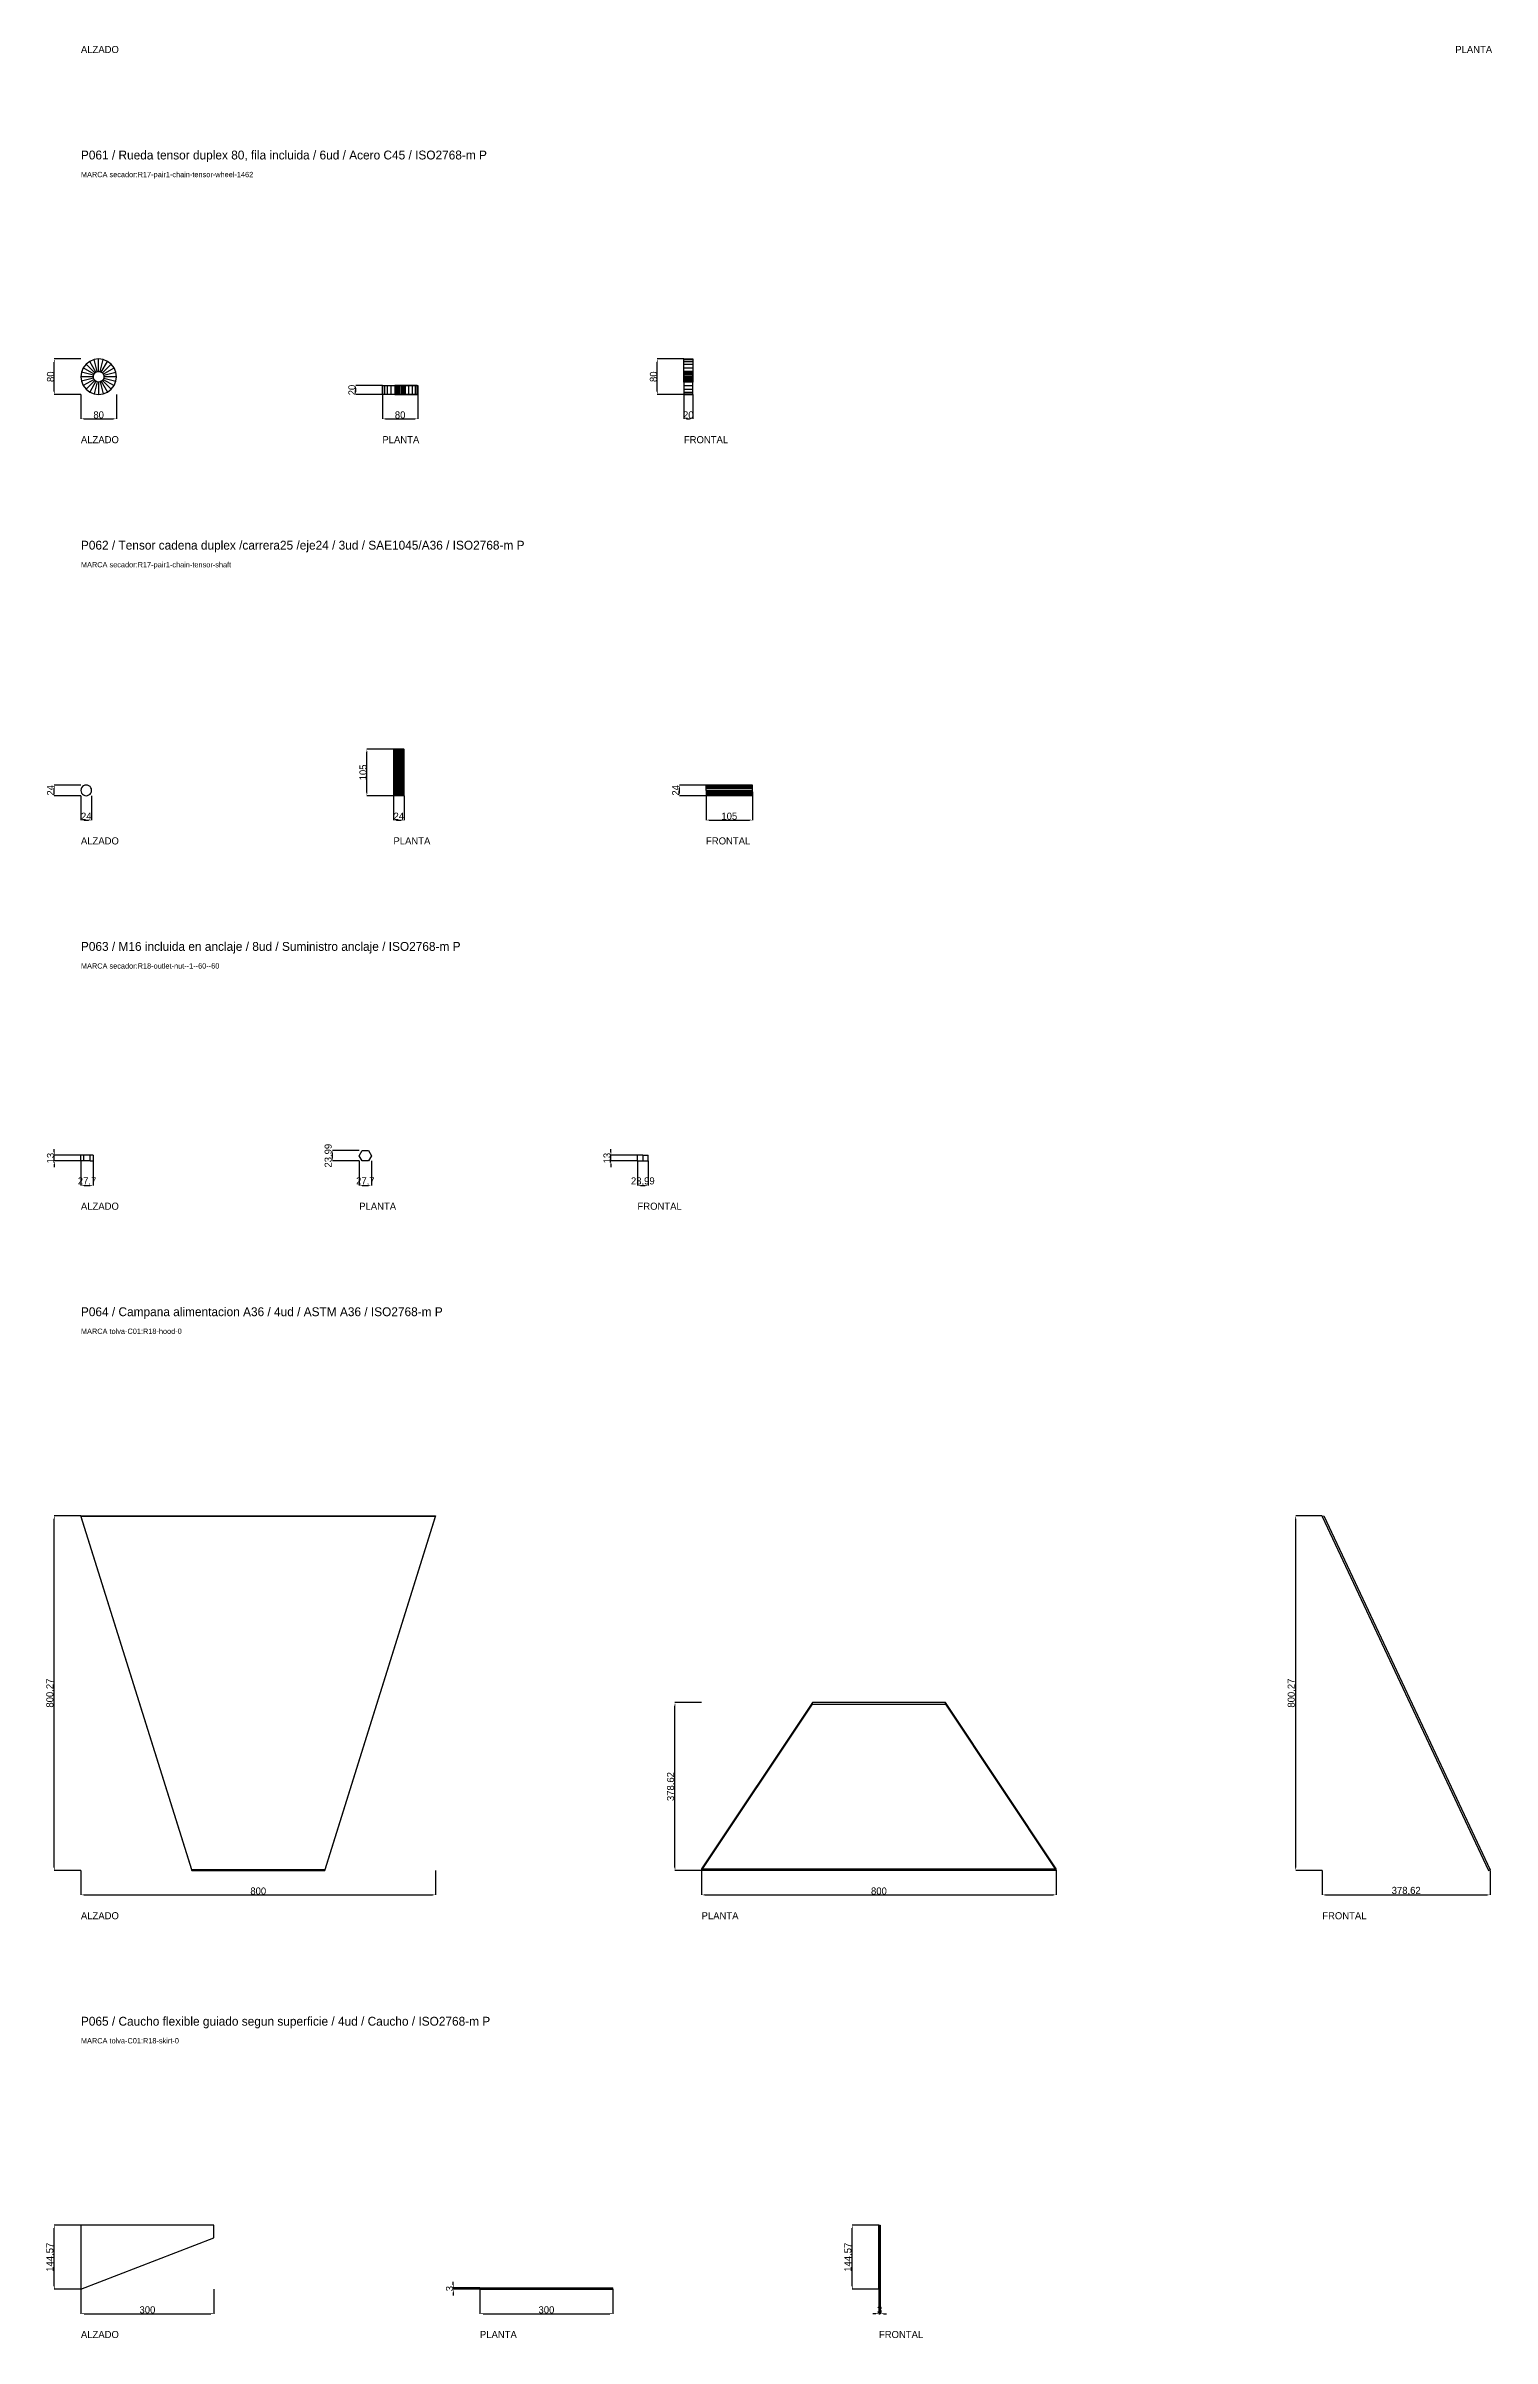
# Model space of a CAD drawing. Header units: millimetres. Extents: x -79 to 13940, y -87340 to 371.
# Drawn here: x -79 to 3183, y -87340 to -82170 of the extents above; entities that cross this region are included whole.
import ezdxf

# ---------------------------------------------------------------- set-up
doc = ezdxf.new("R2010")
doc.units = ezdxf.units.MM
for name, color, linetype in [('R18_COTAS_P', 1, 'Continuous'), ('R18_PIEZAS_P', 3, 'Continuous'), ('R18_TEXTOS', 7, 'Continuous')]:
    doc.layers.add(name, color=color, linetype=linetype)
doc.dimstyles.get("Standard").update_dxf_attribs({"dimtxt": 2.5, "dimasz": 2.5, "dimexe": 1.25, "dimexo": 0.625, "dimtad": 1, "dimcen": 2.5, "dimazin": 3, "dimtfac": 1, "dimtmove": 0, "dimatfit": 3})

# ---------------------------------------------------------------- blocks, each defined once
blk = doc.blocks.new('_CLOSEDFILLED')
at = {"color": 0, "linetype": 'BYBLOCK'}
blk.add_solid([(-1, 0.16), (0, 0), (-1, -0.16)], dxfattribs=at)
blk = doc.blocks.new('*D369')
for p, q in [((0, -82956), (0, -83011)), ((80, -82956), (80, -83011)), ((7, -83011), (73, -83011))]:
    blk.add_line(p, q)
at = {"layer": 'Defpoints'}
for p in [(0, -82956), (80, -82956), (0, -83011)]:
    blk.add_point(p, dxfattribs=at)
at = {"layer": 'R18_COTAS_P', "xscale": 7, "yscale": 7, "rotation": 180}
blk.add_blockref('_CLOSEDFILLED', (0, -83011), dxfattribs=at)
at = {"layer": 'R18_COTAS_P', "xscale": 7, "yscale": 7}
blk.add_blockref('_CLOSEDFILLED', (80, -83011), dxfattribs=at)
at = {"layer": 'R18_COTAS_P', "insert": (40, -83002.3), "char_height": 16, "attachment_point": 5}
blk.add_mtext('80', dxfattribs=at)
blk = doc.blocks.new('*D370')
for p, q in [((0, -82876), (-60, -82876)), ((-60, -82949), (-60, -82883)), ((0, -82956), (-60, -82956))]:
    blk.add_line(p, q)
at = {"layer": 'Defpoints'}
for p in [(0, -82876), (-60, -82956), (0, -82956)]:
    blk.add_point(p, dxfattribs=at)
at = {"layer": 'R18_COTAS_P', "xscale": 7, "yscale": 7}
for p, rotation in [((-60, -82876), 90), ((-60, -82956), 270)]:
    blk.add_blockref('_CLOSEDFILLED', p, dxfattribs=dict(at, rotation=rotation))
at = {"layer": 'R18_COTAS_P', "insert": (-68.6, -82916), "char_height": 16, "attachment_point": 5, "rotation": 90}
blk.add_mtext('80', dxfattribs=at)
blk = doc.blocks.new('*D371')
for p, q in [((680, -82956), (680, -83011)), ((760, -82956), (760, -83011)), ((687, -83011), (753, -83011))]:
    blk.add_line(p, q)
at = {"layer": 'Defpoints'}
for p in [(680, -82956), (760, -82956), (680, -83011)]:
    blk.add_point(p, dxfattribs=at)
at = {"layer": 'R18_COTAS_P', "xscale": 7, "yscale": 7, "rotation": 180}
blk.add_blockref('_CLOSEDFILLED', (680, -83011), dxfattribs=at)
at = {"layer": 'R18_COTAS_P', "xscale": 7, "yscale": 7}
blk.add_blockref('_CLOSEDFILLED', (760, -83011), dxfattribs=at)
at = {"layer": 'R18_COTAS_P', "insert": (720, -83002.3), "char_height": 16, "attachment_point": 5}
blk.add_mtext('80', dxfattribs=at)
blk = doc.blocks.new('*D372')
for p, q in [((680, -82936), (620, -82936)), ((620, -82949), (620, -82943)), ((680, -82956), (620, -82956))]:
    blk.add_line(p, q)
at = {"layer": 'Defpoints'}
for p in [(620, -82956), (680, -82936), (680, -82956)]:
    blk.add_point(p, dxfattribs=at)
at = {"layer": 'R18_COTAS_P', "xscale": 7, "yscale": 7}
for p, rotation in [((620, -82936), 90), ((620, -82956), 270)]:
    blk.add_blockref('_CLOSEDFILLED', p, dxfattribs=dict(at, rotation=rotation))
at = {"layer": 'R18_COTAS_P', "insert": (611.4, -82946), "char_height": 16, "attachment_point": 5, "rotation": 90}
blk.add_mtext('20', dxfattribs=at)
blk = doc.blocks.new('*D373')
for p, q in [((1360, -82956), (1360, -83011)), ((1380, -82956), (1380, -83011)), ((1367, -83011), (1373, -83011))]:
    blk.add_line(p, q)
at = {"layer": 'Defpoints'}
for p in [(1360, -82956), (1380, -82956), (1360, -83011)]:
    blk.add_point(p, dxfattribs=at)
at = {"layer": 'R18_COTAS_P', "xscale": 7, "yscale": 7, "rotation": 180}
blk.add_blockref('_CLOSEDFILLED', (1360, -83011), dxfattribs=at)
at = {"layer": 'R18_COTAS_P', "xscale": 7, "yscale": 7}
blk.add_blockref('_CLOSEDFILLED', (1380, -83011), dxfattribs=at)
at = {"layer": 'R18_COTAS_P', "insert": (1370, -83002.3), "char_height": 16, "attachment_point": 5}
blk.add_mtext('20', dxfattribs=at)
blk = doc.blocks.new('*D374')
for p, q in [((1360, -82876), (1300, -82876)), ((1300, -82949), (1300, -82883)), ((1360, -82956), (1300, -82956))]:
    blk.add_line(p, q)
at = {"layer": 'Defpoints'}
for p in [(1360, -82876), (1300, -82956), (1360, -82956)]:
    blk.add_point(p, dxfattribs=at)
at = {"layer": 'R18_COTAS_P', "xscale": 7, "yscale": 7}
for p, rotation in [((1300, -82876), 90), ((1300, -82956), 270)]:
    blk.add_blockref('_CLOSEDFILLED', p, dxfattribs=dict(at, rotation=rotation))
at = {"layer": 'R18_COTAS_P', "insert": (1291.4, -82916), "char_height": 16, "attachment_point": 5, "rotation": 90}
blk.add_mtext('80', dxfattribs=at)
blk = doc.blocks.new('*D375')
for p, q in [((0, -83861), (0, -83916)), ((24, -83861), (24, -83916)), ((7, -83916), (17, -83916))]:
    blk.add_line(p, q)
at = {"layer": 'Defpoints'}
for p in [(0, -83861), (24, -83861), (0, -83916)]:
    blk.add_point(p, dxfattribs=at)
at = {"layer": 'R18_COTAS_P', "xscale": 7, "yscale": 7, "rotation": 180}
blk.add_blockref('_CLOSEDFILLED', (0, -83916), dxfattribs=at)
at = {"layer": 'R18_COTAS_P', "xscale": 7, "yscale": 7}
blk.add_blockref('_CLOSEDFILLED', (24, -83916), dxfattribs=at)
at = {"layer": 'R18_COTAS_P', "insert": (12, -83907.3), "char_height": 16, "attachment_point": 5}
blk.add_mtext('24', dxfattribs=at)
blk = doc.blocks.new('*D376')
for p, q in [((0, -83837), (-60, -83837)), ((-60, -83854), (-60, -83844)), ((0, -83861), (-60, -83861))]:
    blk.add_line(p, q)
at = {"layer": 'Defpoints'}
for p in [(-60, -83861), (0, -83837), (0, -83861)]:
    blk.add_point(p, dxfattribs=at)
at = {"layer": 'R18_COTAS_P', "xscale": 7, "yscale": 7}
for p, rotation in [((-60, -83837), 90), ((-60, -83861), 270)]:
    blk.add_blockref('_CLOSEDFILLED', p, dxfattribs=dict(at, rotation=rotation))
at = {"layer": 'R18_COTAS_P', "insert": (-68.6, -83849), "char_height": 16, "attachment_point": 5, "rotation": 90}
blk.add_mtext('24', dxfattribs=at)
blk = doc.blocks.new('*D377')
for p, q in [((705, -83861), (705, -83916)), ((729, -83861), (729, -83916)), ((712, -83916), (722, -83916))]:
    blk.add_line(p, q)
at = {"layer": 'Defpoints'}
for p in [(705, -83861), (729, -83861), (705, -83916)]:
    blk.add_point(p, dxfattribs=at)
at = {"layer": 'R18_COTAS_P', "xscale": 7, "yscale": 7, "rotation": 180}
blk.add_blockref('_CLOSEDFILLED', (705, -83916), dxfattribs=at)
at = {"layer": 'R18_COTAS_P', "xscale": 7, "yscale": 7}
blk.add_blockref('_CLOSEDFILLED', (729, -83916), dxfattribs=at)
at = {"layer": 'R18_COTAS_P', "insert": (717, -83907.3), "char_height": 16, "attachment_point": 5}
blk.add_mtext('24', dxfattribs=at)
blk = doc.blocks.new('*D378')
for p, q in [((705, -83756), (645, -83756)), ((645, -83854), (645, -83763)), ((705, -83861), (645, -83861))]:
    blk.add_line(p, q)
at = {"layer": 'Defpoints'}
for p in [(705, -83756), (645, -83861), (705, -83861)]:
    blk.add_point(p, dxfattribs=at)
at = {"layer": 'R18_COTAS_P', "xscale": 7, "yscale": 7}
for p, rotation in [((645, -83756), 90), ((645, -83861), 270)]:
    blk.add_blockref('_CLOSEDFILLED', p, dxfattribs=dict(at, rotation=rotation))
at = {"layer": 'R18_COTAS_P', "insert": (636.4, -83808.5), "char_height": 16, "attachment_point": 5, "rotation": 90}
blk.add_mtext('105', dxfattribs=at)
blk = doc.blocks.new('*D379')
for p, q in [((1410, -83861), (1410, -83916)), ((1515, -83861), (1515, -83916)), ((1417, -83916), (1508, -83916))]:
    blk.add_line(p, q)
at = {"layer": 'Defpoints'}
for p in [(1410, -83861), (1515, -83861), (1410, -83916)]:
    blk.add_point(p, dxfattribs=at)
at = {"layer": 'R18_COTAS_P', "xscale": 7, "yscale": 7, "rotation": 180}
blk.add_blockref('_CLOSEDFILLED', (1410, -83916), dxfattribs=at)
at = {"layer": 'R18_COTAS_P', "xscale": 7, "yscale": 7}
blk.add_blockref('_CLOSEDFILLED', (1515, -83916), dxfattribs=at)
at = {"layer": 'R18_COTAS_P', "insert": (1462.5, -83907.3), "char_height": 16, "attachment_point": 5}
blk.add_mtext('105', dxfattribs=at)
blk = doc.blocks.new('*D380')
for p, q in [((1410, -83837), (1350, -83837)), ((1350, -83854), (1350, -83844)), ((1410, -83861), (1350, -83861))]:
    blk.add_line(p, q)
at = {"layer": 'Defpoints'}
for p in [(1350, -83861), (1410, -83837), (1410, -83861)]:
    blk.add_point(p, dxfattribs=at)
at = {"layer": 'R18_COTAS_P', "xscale": 7, "yscale": 7}
for p, rotation in [((1350, -83837), 90), ((1350, -83861), 270)]:
    blk.add_blockref('_CLOSEDFILLED', p, dxfattribs=dict(at, rotation=rotation))
at = {"layer": 'R18_COTAS_P', "insert": (1341.4, -83849), "char_height": 16, "attachment_point": 5, "rotation": 90}
blk.add_mtext('24', dxfattribs=at)
blk = doc.blocks.new('*D381')
for p, q in [((0, -84684.94571), (0, -84739.94571)), ((27.7, -84684.94571), (27.7, -84739.94571)), ((7, -84739.94571), (20.7, -84739.94571))]:
    blk.add_line(p, q)
at = {"layer": 'Defpoints'}
for p in [(0, -84684.94571), (27.7, -84684.94571), (0, -84739.94571)]:
    blk.add_point(p, dxfattribs=at)
at = {"layer": 'R18_COTAS_P', "xscale": 7, "yscale": 7, "rotation": 180}
blk.add_blockref('_CLOSEDFILLED', (0, -84739.94571), dxfattribs=at)
at = {"layer": 'R18_COTAS_P', "xscale": 7, "yscale": 7}
blk.add_blockref('_CLOSEDFILLED', (27.7, -84739.94571), dxfattribs=at)
at = {"layer": 'R18_COTAS_P', "insert": (13.85, -84731.32071), "char_height": 16, "attachment_point": 5}
blk.add_mtext('27,7', dxfattribs=at)
blk = doc.blocks.new('*D382')
for p, q in [((-60, -84664.94571), (-60, -84657.94571)), ((0, -84671.94571), (-60, -84671.94571)), ((-60, -84684.94571), (-60, -84671.94571)), ((0, -84684.94571), (-60, -84684.94571)), ((-60, -84691.94571), (-60, -84698.94571))]:
    blk.add_line(p, q)
at = {"layer": 'Defpoints'}
for p in [(-60, -84684.94571), (0, -84671.94571), (0, -84684.94571)]:
    blk.add_point(p, dxfattribs=at)
at = {"layer": 'R18_COTAS_P', "xscale": 7, "yscale": 7}
for p, rotation in [((-60, -84671.94571), 270), ((-60, -84684.94571), 90)]:
    blk.add_blockref('_CLOSEDFILLED', p, dxfattribs=dict(at, rotation=rotation))
at = {"layer": 'R18_COTAS_P', "insert": (-68.625, -84678.44571), "char_height": 16, "attachment_point": 5, "rotation": 90}
blk.add_mtext('13', dxfattribs=at)
blk = doc.blocks.new('*D383')
for p, q in [((627.7, -84684.94571), (627.7, -84739.94571)), ((655.4, -84684.94571), (655.4, -84739.94571)), ((634.7, -84739.94571), (648.4, -84739.94571))]:
    blk.add_line(p, q)
at = {"layer": 'Defpoints'}
for p in [(627.7, -84684.94571), (655.4, -84684.94571), (627.7, -84739.94571)]:
    blk.add_point(p, dxfattribs=at)
at = {"layer": 'R18_COTAS_P', "xscale": 7, "yscale": 7, "rotation": 180}
blk.add_blockref('_CLOSEDFILLED', (627.7, -84739.94571), dxfattribs=at)
at = {"layer": 'R18_COTAS_P', "xscale": 7, "yscale": 7}
blk.add_blockref('_CLOSEDFILLED', (655.4, -84739.94571), dxfattribs=at)
at = {"layer": 'R18_COTAS_P', "insert": (641.55, -84731.32071), "char_height": 16, "attachment_point": 5}
blk.add_mtext('27,7', dxfattribs=at)
blk = doc.blocks.new('*D384')
for p, q in [((627.7, -84661), (567.7, -84661)), ((567.7, -84677.9), (567.7, -84668)), ((627.7, -84684.9), (567.7, -84684.9))]:
    blk.add_line(p, q)
at = {"layer": 'Defpoints'}
for p in [(567.7, -84684.9), (627.7, -84661), (627.7, -84684.9)]:
    blk.add_point(p, dxfattribs=at)
at = {"layer": 'R18_COTAS_P', "xscale": 7, "yscale": 7}
for p, rotation in [((567.7, -84661), 90), ((567.7, -84684.9), 270)]:
    blk.add_blockref('_CLOSEDFILLED', p, dxfattribs=dict(at, rotation=rotation))
at = {"layer": 'R18_COTAS_P', "insert": (559.1, -84673), "char_height": 16, "attachment_point": 5, "rotation": 90}
blk.add_mtext('23,99', dxfattribs=at)
blk = doc.blocks.new('*D385')
for p, q in [((1255.4, -84684.9), (1255.4, -84739.9)), ((1279.4, -84684.9), (1279.4, -84739.9)), ((1262.4, -84739.9), (1272.4, -84739.9))]:
    blk.add_line(p, q)
at = {"layer": 'Defpoints'}
for p in [(1255.4, -84684.9), (1279.4, -84684.9), (1255.4, -84739.9)]:
    blk.add_point(p, dxfattribs=at)
at = {"layer": 'R18_COTAS_P', "xscale": 7, "yscale": 7, "rotation": 180}
blk.add_blockref('_CLOSEDFILLED', (1255.4, -84739.9), dxfattribs=at)
at = {"layer": 'R18_COTAS_P', "xscale": 7, "yscale": 7}
blk.add_blockref('_CLOSEDFILLED', (1279.4, -84739.9), dxfattribs=at)
at = {"layer": 'R18_COTAS_P', "insert": (1267.4, -84731.3), "char_height": 16, "attachment_point": 5}
blk.add_mtext('23,99', dxfattribs=at)
blk = doc.blocks.new('*D386')
for p, q in [((1195.4, -84664.94571), (1195.4, -84657.94571)), ((1255.4, -84671.94571), (1195.4, -84671.94571)), ((1195.4, -84684.94571), (1195.4, -84671.94571)), ((1255.4, -84684.94571), (1195.4, -84684.94571)), ((1195.4, -84691.94571), (1195.4, -84698.94571))]:
    blk.add_line(p, q)
at = {"layer": 'Defpoints'}
for p in [(1195.4, -84684.94571), (1255.4, -84671.94571), (1255.4, -84684.94571)]:
    blk.add_point(p, dxfattribs=at)
at = {"layer": 'R18_COTAS_P', "xscale": 7, "yscale": 7}
for p, rotation in [((1195.4, -84671.94571), 270), ((1195.4, -84684.94571), 90)]:
    blk.add_blockref('_CLOSEDFILLED', p, dxfattribs=dict(at, rotation=rotation))
at = {"layer": 'R18_COTAS_P', "insert": (1186.775, -84678.44571), "char_height": 16, "attachment_point": 5, "rotation": 90}
blk.add_mtext('13', dxfattribs=at)
blk = doc.blocks.new('*D387')
for p, q in [((0, -86285.2), (0, -86340.2)), ((800, -86285.2), (800, -86340.2)), ((7, -86340.2), (793, -86340.2))]:
    blk.add_line(p, q)
at = {"layer": 'Defpoints'}
for p in [(0, -86285.2), (800, -86285.2), (0, -86340.2)]:
    blk.add_point(p, dxfattribs=at)
at = {"layer": 'R18_COTAS_P', "xscale": 7, "yscale": 7, "rotation": 180}
blk.add_blockref('_CLOSEDFILLED', (0, -86340.2), dxfattribs=at)
at = {"layer": 'R18_COTAS_P', "xscale": 7, "yscale": 7}
blk.add_blockref('_CLOSEDFILLED', (800, -86340.2), dxfattribs=at)
at = {"layer": 'R18_COTAS_P', "insert": (400, -86331.6), "char_height": 16, "attachment_point": 5}
blk.add_mtext('800', dxfattribs=at)
blk = doc.blocks.new('*D388')
for p, q in [((0, -85484.9), (-60, -85484.9)), ((-60, -86278.2), (-60, -85491.9)), ((0, -86285.2), (-60, -86285.2))]:
    blk.add_line(p, q)
at = {"layer": 'Defpoints'}
for p in [(0, -85484.9), (-60, -86285.2), (0, -86285.2)]:
    blk.add_point(p, dxfattribs=at)
at = {"layer": 'R18_COTAS_P', "xscale": 7, "yscale": 7}
for p, rotation in [((-60, -85484.9), 90), ((-60, -86285.2), 270)]:
    blk.add_blockref('_CLOSEDFILLED', p, dxfattribs=dict(at, rotation=rotation))
at = {"layer": 'R18_COTAS_P', "insert": (-68.6, -85885.1), "char_height": 16, "attachment_point": 5, "rotation": 90}
blk.add_mtext('800,27', dxfattribs=at)
blk = doc.blocks.new('*D389')
for p, q in [((1400, -86285.2), (1400, -86340.2)), ((2200, -86285.2), (2200, -86340.2)), ((1407, -86340.2), (2193, -86340.2))]:
    blk.add_line(p, q)
at = {"layer": 'Defpoints'}
for p in [(1400, -86285.2), (2200, -86285.2), (1400, -86340.2)]:
    blk.add_point(p, dxfattribs=at)
at = {"layer": 'R18_COTAS_P', "xscale": 7, "yscale": 7, "rotation": 180}
blk.add_blockref('_CLOSEDFILLED', (1400, -86340.2), dxfattribs=at)
at = {"layer": 'R18_COTAS_P', "xscale": 7, "yscale": 7}
blk.add_blockref('_CLOSEDFILLED', (2200, -86340.2), dxfattribs=at)
at = {"layer": 'R18_COTAS_P', "insert": (1800, -86331.6), "char_height": 16, "attachment_point": 5}
blk.add_mtext('800', dxfattribs=at)
blk = doc.blocks.new('*D390')
for p, q in [((1400, -85906.6), (1340, -85906.6)), ((1340, -86278.2), (1340, -85913.6)), ((1400, -86285.2), (1340, -86285.2))]:
    blk.add_line(p, q)
at = {"layer": 'Defpoints'}
for p in [(1400, -85906.6), (1340, -86285.2), (1400, -86285.2)]:
    blk.add_point(p, dxfattribs=at)
at = {"layer": 'R18_COTAS_P', "xscale": 7, "yscale": 7}
for p, rotation in [((1340, -85906.6), 90), ((1340, -86285.2), 270)]:
    blk.add_blockref('_CLOSEDFILLED', p, dxfattribs=dict(at, rotation=rotation))
at = {"layer": 'R18_COTAS_P', "insert": (1331.4, -86095.9), "char_height": 16, "attachment_point": 5, "rotation": 90}
blk.add_mtext('378,62', dxfattribs=at)
blk = doc.blocks.new('*D391')
for p, q in [((2800, -86285.2), (2800, -86340.2)), ((3178.6, -86285.2), (3178.6, -86340.2)), ((2807, -86340.2), (3171.6, -86340.2))]:
    blk.add_line(p, q)
at = {"layer": 'Defpoints'}
for p in [(2800, -86285.2), (3178.6, -86285.2), (2800, -86340.2)]:
    blk.add_point(p, dxfattribs=at)
at = {"layer": 'R18_COTAS_P', "xscale": 7, "yscale": 7, "rotation": 180}
blk.add_blockref('_CLOSEDFILLED', (2800, -86340.2), dxfattribs=at)
at = {"layer": 'R18_COTAS_P', "xscale": 7, "yscale": 7}
blk.add_blockref('_CLOSEDFILLED', (3178.6, -86340.2), dxfattribs=at)
at = {"layer": 'R18_COTAS_P', "insert": (2989.3, -86331.6), "char_height": 16, "attachment_point": 5}
blk.add_mtext('378,62', dxfattribs=at)
blk = doc.blocks.new('*D392')
for p, q in [((2800, -85484.9), (2740, -85484.9)), ((2740, -86278.2), (2740, -85491.9)), ((2800, -86285.2), (2740, -86285.2))]:
    blk.add_line(p, q)
at = {"layer": 'Defpoints'}
for p in [(2800, -85484.9), (2740, -86285.2), (2800, -86285.2)]:
    blk.add_point(p, dxfattribs=at)
at = {"layer": 'R18_COTAS_P', "xscale": 7, "yscale": 7}
for p, rotation in [((2740, -85484.9), 90), ((2740, -86285.2), 270)]:
    blk.add_blockref('_CLOSEDFILLED', p, dxfattribs=dict(at, rotation=rotation))
at = {"layer": 'R18_COTAS_P', "insert": (2731.4, -85885.1), "char_height": 16, "attachment_point": 5, "rotation": 90}
blk.add_mtext('800,27', dxfattribs=at)
blk = doc.blocks.new('*D393')
for p, q in [((0, -87229.8), (0, -87284.8)), ((300, -87229.8), (300, -87284.8)), ((7, -87284.8), (293, -87284.8))]:
    blk.add_line(p, q)
at = {"layer": 'Defpoints'}
for p in [(0, -87229.8), (300, -87229.8), (0, -87284.8)]:
    blk.add_point(p, dxfattribs=at)
at = {"layer": 'R18_COTAS_P', "xscale": 7, "yscale": 7, "rotation": 180}
blk.add_blockref('_CLOSEDFILLED', (0, -87284.8), dxfattribs=at)
at = {"layer": 'R18_COTAS_P', "xscale": 7, "yscale": 7}
blk.add_blockref('_CLOSEDFILLED', (300, -87284.8), dxfattribs=at)
at = {"layer": 'R18_COTAS_P', "insert": (150, -87276.2), "char_height": 16, "attachment_point": 5}
blk.add_mtext('300', dxfattribs=at)
blk = doc.blocks.new('*D394')
for p, q in [((0, -87085.2), (-60, -87085.2)), ((-60, -87222.8), (-60, -87092.2)), ((0, -87229.8), (-60, -87229.8))]:
    blk.add_line(p, q)
at = {"layer": 'Defpoints'}
for p in [(0, -87085.2), (-60, -87229.8), (0, -87229.8)]:
    blk.add_point(p, dxfattribs=at)
at = {"layer": 'R18_COTAS_P', "xscale": 7, "yscale": 7}
for p, rotation in [((-60, -87085.2), 90), ((-60, -87229.8), 270)]:
    blk.add_blockref('_CLOSEDFILLED', p, dxfattribs=dict(at, rotation=rotation))
at = {"layer": 'R18_COTAS_P', "insert": (-68.6, -87157.5), "char_height": 16, "attachment_point": 5, "rotation": 90}
blk.add_mtext('144,57', dxfattribs=at)
blk = doc.blocks.new('*D395')
for p, q in [((900, -87229.8), (900, -87284.8)), ((1200, -87229.8), (1200, -87284.8)), ((907, -87284.8), (1193, -87284.8))]:
    blk.add_line(p, q)
at = {"layer": 'Defpoints'}
for p in [(900, -87229.8), (1200, -87229.8), (900, -87284.8)]:
    blk.add_point(p, dxfattribs=at)
at = {"layer": 'R18_COTAS_P', "xscale": 7, "yscale": 7, "rotation": 180}
blk.add_blockref('_CLOSEDFILLED', (900, -87284.8), dxfattribs=at)
at = {"layer": 'R18_COTAS_P', "xscale": 7, "yscale": 7}
blk.add_blockref('_CLOSEDFILLED', (1200, -87284.8), dxfattribs=at)
at = {"layer": 'R18_COTAS_P', "insert": (1050, -87276.2), "char_height": 16, "attachment_point": 5}
blk.add_mtext('300', dxfattribs=at)
blk = doc.blocks.new('*D396')
for p, q in [((840, -87219.8), (840, -87212.8)), ((900, -87226.8), (840, -87226.8)), ((840, -87229.8), (840, -87226.8)), ((900, -87229.8), (840, -87229.8)), ((840, -87236.8), (840, -87243.8))]:
    blk.add_line(p, q)
at = {"layer": 'Defpoints'}
for p in [(840, -87229.8), (900, -87226.8), (900, -87229.8)]:
    blk.add_point(p, dxfattribs=at)
at = {"layer": 'R18_COTAS_P', "xscale": 7, "yscale": 7}
for p, rotation in [((840, -87226.8), 270), ((840, -87229.8), 90)]:
    blk.add_blockref('_CLOSEDFILLED', p, dxfattribs=dict(at, rotation=rotation))
at = {"layer": 'R18_COTAS_P', "insert": (831.4, -87228.3), "char_height": 16, "attachment_point": 5, "rotation": 90}
blk.add_mtext('3', dxfattribs=at)
blk = doc.blocks.new('*D397')
for p, q in [((1800, -87229.8), (1800, -87284.8)), ((1803, -87229.8), (1803, -87284.8)), ((1793, -87284.8), (1786, -87284.8)), ((1800, -87284.8), (1803, -87284.8)), ((1810, -87284.8), (1817, -87284.8))]:
    blk.add_line(p, q)
at = {"layer": 'Defpoints'}
for p in [(1800, -87229.8), (1803, -87229.8), (1800, -87284.8)]:
    blk.add_point(p, dxfattribs=at)
at = {"layer": 'R18_COTAS_P', "xscale": 7, "yscale": 7}
blk.add_blockref('_CLOSEDFILLED', (1800, -87284.8), dxfattribs=at)
at = {"layer": 'R18_COTAS_P', "xscale": 7, "yscale": 7, "rotation": 180}
blk.add_blockref('_CLOSEDFILLED', (1803, -87284.8), dxfattribs=at)
at = {"layer": 'R18_COTAS_P', "insert": (1801.5, -87276.2), "char_height": 16, "attachment_point": 5}
blk.add_mtext('3', dxfattribs=at)
blk = doc.blocks.new('*D398')
for p, q in [((1800, -87085.2), (1740, -87085.2)), ((1740, -87222.8), (1740, -87092.2)), ((1800, -87229.8), (1740, -87229.8))]:
    blk.add_line(p, q)
at = {"layer": 'Defpoints'}
for p in [(1800, -87085.2), (1740, -87229.8), (1800, -87229.8)]:
    blk.add_point(p, dxfattribs=at)
at = {"layer": 'R18_COTAS_P', "xscale": 7, "yscale": 7}
for p, rotation in [((1740, -87085.2), 90), ((1740, -87229.8), 270)]:
    blk.add_blockref('_CLOSEDFILLED', p, dxfattribs=dict(at, rotation=rotation))
at = {"layer": 'R18_COTAS_P', "insert": (1731.4, -87157.5), "char_height": 16, "attachment_point": 5, "rotation": 90}
blk.add_mtext('144,57', dxfattribs=at)

msp = doc.modelspace()

# ---------------------------------------------------------------- linework, layer by layer
at = {"layer": 'R18_PIEZAS_P'}
for p, q in [((29.647, -82877.32), (20, -82881.316)), ((40, -82875.957), (29.647, -82877.32)), ((36.894, -82904.366), (29.647, -82877.32)), ((50.353, -82877.32), (40, -82875.957)), ((40, -82903.957), (40, -82875.957)), ((43.106, -82904.366), (50.353, -82877.32)), ((60, -82881.316), (50.353, -82877.32)), ((1360, -82877.32), (1360, -82875.957)), ((1360, -82875.957), (1380, -82875.957)), ((1360, -82903.957), (1360, -82875.957)), ((1360, -82881.316), (1360, -82877.32)), ((1360, -82877.32), (1380, -82877.32)), ((1360, -82904.366), (1360, -82877.32)), ((1380, -82875.957), (1380, -82877.32)), ((1380, -82875.957), (1380, -82903.957)), ((1380, -82877.32), (1380, -82881.316)), ((1380, -82877.32), (1380, -82904.366)), ((1.363, -82905.604), (0, -82915.957)), ((28, -82915.957), (0, -82915.957)), ((0, -82915.957), (1.363, -82926.31)), ((5.359, -82895.957), (1.363, -82905.604)), ((28.409, -82912.851), (1.363, -82905.604)), ((28.409, -82919.063), (1.363, -82926.31)), ((1.363, -82926.31), (5.359, -82935.957)), ((11.716, -82887.673), (5.359, -82895.957)), ((29.608, -82909.957), (5.359, -82895.957)), ((29.608, -82921.957), (5.359, -82935.957)), ((20, -82881.316), (11.716, -82887.673)), ((31.515, -82907.472), (11.716, -82887.673)), ((31.515, -82924.442), (11.716, -82944.241)), ((34, -82905.565), (20, -82881.316)), ((34, -82926.349), (20, -82950.598)), ((28, -82915.957), (28.409, -82912.851)), ((28.409, -82919.063), (28, -82915.957)), ((28.409, -82912.851), (29.608, -82909.957)), ((29.608, -82921.957), (28.409, -82919.063)), ((29.608, -82909.957), (31.515, -82907.472)), ((31.515, -82924.442), (29.608, -82921.957)), ((36.894, -82927.548), (29.647, -82954.594)), ((31.515, -82907.472), (34, -82905.565)), ((34, -82926.349), (31.515, -82924.442)), ((34, -82905.565), (36.894, -82904.366)), ((36.894, -82927.548), (34, -82926.349)), ((36.894, -82904.366), (40, -82903.957)), ((40, -82927.957), (36.894, -82927.548)), ((40, -82903.957), (43.106, -82904.366)), ((43.106, -82927.548), (40, -82927.957)), ((40, -82927.957), (40, -82955.957)), ((43.106, -82904.366), (46, -82905.565)), ((46, -82926.349), (43.106, -82927.548)), ((43.106, -82927.548), (50.353, -82954.594)), ((46, -82905.565), (60, -82881.316)), ((46, -82905.565), (48.485, -82907.472)), ((48.485, -82924.442), (46, -82926.349)), ((46, -82926.349), (60, -82950.598)), ((48.485, -82907.472), (68.284, -82887.673)), ((48.485, -82907.472), (50.392, -82909.957)), ((50.392, -82921.957), (48.485, -82924.442)), ((48.485, -82924.442), (68.284, -82944.241)), ((50.392, -82909.957), (74.641, -82895.957)), ((50.392, -82909.957), (51.591, -82912.851)), ((51.591, -82919.063), (50.392, -82921.957)), ((50.392, -82921.957), (74.641, -82935.957)), ((51.591, -82912.851), (78.637, -82905.604)), ((51.591, -82912.851), (52, -82915.957)), ((52, -82915.957), (51.591, -82919.063)), ((51.591, -82919.063), (78.637, -82926.31)), ((80, -82915.957), (52, -82915.957)), ((68.284, -82887.673), (60, -82881.316)), ((74.641, -82895.957), (68.284, -82887.673)), ((78.637, -82905.604), (74.641, -82895.957)), ((74.641, -82935.957), (78.637, -82926.31)), ((80, -82915.957), (78.637, -82905.604)), ((78.637, -82926.31), (80, -82915.957)), ((1360, -82887.673), (1360, -82881.316)), ((1360, -82881.316), (1380, -82881.316)), ((1360, -82905.565), (1360, -82881.316)), ((1360, -82895.957), (1360, -82887.673)), ((1360, -82887.673), (1380, -82887.673)), ((1360, -82907.472), (1360, -82887.673)), ((1360, -82905.604), (1360, -82895.957)), ((1360, -82895.957), (1380, -82895.957)), ((1360, -82909.957), (1360, -82895.957)), ((1360, -82903.957), (1360, -82904.366)), ((1380, -82903.957), (1360, -82903.957)), ((1360, -82904.366), (1360, -82905.565)), ((1380, -82904.366), (1360, -82904.366)), ((1360, -82905.565), (1360, -82907.472)), ((1380, -82905.565), (1360, -82905.565)), ((1360, -82915.957), (1360, -82905.604)), ((1360, -82905.604), (1380, -82905.604)), ((1360, -82912.851), (1360, -82905.604)), ((1360, -82907.472), (1360, -82909.957)), ((1380, -82907.472), (1360, -82907.472)), ((1360, -82909.957), (1360, -82912.851)), ((1380, -82909.957), (1360, -82909.957)), ((1360, -82912.851), (1360, -82915.957)), ((1380, -82912.851), (1360, -82912.851)), ((1380, -82915.957), (1360, -82915.957)), ((1360, -82915.957), (1360, -82926.31)), ((1360, -82919.063), (1360, -82915.957)), ((1380, -82919.063), (1360, -82919.063)), ((1360, -82919.063), (1360, -82926.31)), ((1360, -82921.957), (1360, -82919.063)), ((1380, -82921.957), (1360, -82921.957)), ((1360, -82921.957), (1360, -82935.957)), ((1360, -82924.442), (1360, -82921.957)), ((1380, -82924.442), (1360, -82924.442)), ((1360, -82924.442), (1360, -82944.241)), ((1360, -82926.349), (1360, -82924.442)), ((1360, -82926.31), (1380, -82926.31)), ((1360, -82926.31), (1360, -82935.957)), ((1380, -82926.349), (1360, -82926.349)), ((1360, -82926.349), (1360, -82950.598)), ((1360, -82927.548), (1360, -82926.349)), ((1380, -82927.548), (1360, -82927.548)), ((1360, -82927.548), (1360, -82954.594)), ((1360, -82927.957), (1360, -82927.548)), ((1380, -82927.957), (1360, -82927.957)), ((1360, -82927.957), (1360, -82955.957)), ((1380, -82881.316), (1380, -82887.673)), ((1380, -82881.316), (1380, -82905.565)), ((1380, -82887.673), (1380, -82895.957)), ((1380, -82887.673), (1380, -82907.472)), ((1380, -82895.957), (1380, -82905.604)), ((1380, -82895.957), (1380, -82909.957)), ((1380, -82904.366), (1380, -82903.957)), ((1380, -82905.565), (1380, -82904.366)), ((1380, -82907.472), (1380, -82905.565)), ((1380, -82905.604), (1380, -82915.957)), ((1380, -82905.604), (1380, -82912.851)), ((1380, -82909.957), (1380, -82907.472)), ((1380, -82912.851), (1380, -82909.957)), ((1380, -82915.957), (1380, -82912.851)), ((1380, -82926.31), (1380, -82915.957)), ((1380, -82915.957), (1380, -82919.063)), ((1380, -82926.31), (1380, -82919.063)), ((1380, -82919.063), (1380, -82921.957)), ((1380, -82935.957), (1380, -82921.957)), ((1380, -82921.957), (1380, -82924.442)), ((1380, -82944.241), (1380, -82924.442)), ((1380, -82924.442), (1380, -82926.349)), ((1380, -82935.957), (1380, -82926.31)), ((1380, -82950.598), (1380, -82926.349)), ((1380, -82926.349), (1380, -82927.548)), ((1380, -82954.594), (1380, -82927.548)), ((1380, -82927.548), (1380, -82927.957)), ((1380, -82955.957), (1380, -82927.957)), ((5.359, -82935.957), (11.716, -82944.241)), ((11.716, -82944.241), (20, -82950.598)), ((20, -82950.598), (29.647, -82954.594)), ((29.647, -82954.594), (40, -82955.957)), ((40, -82955.957), (50.353, -82954.594)), ((50.353, -82954.594), (60, -82950.598)), ((60, -82950.598), (68.284, -82944.241)), ((68.284, -82944.241), (74.641, -82935.957)), ((680, -82955.957), (680, -82935.957)), ((680, -82935.957), (681.363, -82935.957)), ((680, -82935.957), (708, -82935.957)), ((681.363, -82955.957), (680, -82955.957)), ((708, -82955.957), (680, -82955.957)), ((681.363, -82955.957), (681.363, -82935.957)), ((681.363, -82935.957), (685.359, -82935.957)), ((681.363, -82935.957), (708.409, -82935.957)), ((685.359, -82955.957), (681.363, -82955.957)), ((708.409, -82955.957), (681.363, -82955.957)), ((685.359, -82955.957), (685.359, -82935.957)), ((685.359, -82935.957), (691.716, -82935.957)), ((685.359, -82935.957), (709.608, -82935.957)), ((691.716, -82955.957), (685.359, -82955.957)), ((709.608, -82955.957), (685.359, -82955.957)), ((691.716, -82955.957), (691.716, -82935.957)), ((691.716, -82935.957), (700, -82935.957)), ((691.716, -82935.957), (711.515, -82935.957)), ((700, -82955.957), (691.716, -82955.957)), ((711.515, -82955.957), (691.716, -82955.957)), ((700, -82955.957), (700, -82935.957)), ((700, -82935.957), (709.647, -82935.957)), ((700, -82935.957), (714, -82935.957)), ((709.647, -82955.957), (700, -82955.957)), ((714, -82955.957), (700, -82955.957)), ((708.409, -82935.957), (708, -82935.957)), ((708, -82935.957), (708, -82955.957)), ((708, -82955.957), (708.409, -82955.957)), ((709.608, -82935.957), (708.409, -82935.957)), ((708.409, -82935.957), (708.409, -82955.957)), ((708.409, -82955.957), (709.608, -82955.957)), ((711.515, -82935.957), (709.608, -82935.957)), ((709.608, -82935.957), (709.608, -82955.957)), ((709.608, -82955.957), (711.515, -82955.957)), ((709.647, -82955.957), (709.647, -82935.957)), ((709.647, -82935.957), (720, -82935.957)), ((709.647, -82935.957), (716.894, -82935.957)), ((720, -82955.957), (709.647, -82955.957)), ((716.894, -82955.957), (709.647, -82955.957)), ((714, -82935.957), (711.515, -82935.957)), ((711.515, -82935.957), (711.515, -82955.957)), ((711.515, -82955.957), (714, -82955.957)), ((716.894, -82935.957), (714, -82935.957)), ((714, -82935.957), (714, -82955.957)), ((714, -82955.957), (716.894, -82955.957)), ((720, -82935.957), (716.894, -82935.957)), ((716.894, -82935.957), (716.894, -82955.957)), ((716.894, -82955.957), (720, -82955.957)), ((720, -82955.957), (720, -82935.957)), ((720, -82935.957), (730.353, -82935.957)), ((723.106, -82935.957), (720, -82935.957)), ((730.353, -82955.957), (720, -82955.957)), ((720, -82955.957), (723.106, -82955.957)), ((726, -82935.957), (723.106, -82935.957)), ((723.106, -82935.957), (723.106, -82955.957)), ((730.353, -82935.957), (723.106, -82935.957)), ((723.106, -82955.957), (726, -82955.957)), ((723.106, -82955.957), (730.353, -82955.957)), ((728.485, -82935.957), (726, -82935.957)), ((726, -82935.957), (726, -82955.957)), ((740, -82935.957), (726, -82935.957)), ((726, -82955.957), (728.485, -82955.957)), ((726, -82955.957), (740, -82955.957)), ((730.392, -82935.957), (728.485, -82935.957)), ((728.485, -82935.957), (728.485, -82955.957)), ((748.284, -82935.957), (728.485, -82935.957)), ((728.485, -82955.957), (730.392, -82955.957)), ((728.485, -82955.957), (748.284, -82955.957)), ((730.353, -82955.957), (730.353, -82935.957)), ((730.353, -82935.957), (740, -82935.957)), ((740, -82955.957), (730.353, -82955.957)), ((731.591, -82935.957), (730.392, -82935.957)), ((730.392, -82935.957), (730.392, -82955.957)), ((754.641, -82935.957), (730.392, -82935.957)), ((730.392, -82955.957), (731.591, -82955.957)), ((730.392, -82955.957), (754.641, -82955.957)), ((732, -82935.957), (731.591, -82935.957)), ((731.591, -82935.957), (731.591, -82955.957)), ((758.637, -82935.957), (731.591, -82935.957)), ((731.591, -82955.957), (732, -82955.957)), ((731.591, -82955.957), (758.637, -82955.957)), ((732, -82955.957), (732, -82935.957)), ((732, -82935.957), (760, -82935.957)), ((760, -82955.957), (732, -82955.957)), ((740, -82955.957), (740, -82935.957)), ((740, -82935.957), (748.284, -82935.957)), ((748.284, -82955.957), (740, -82955.957)), ((748.284, -82955.957), (748.284, -82935.957)), ((748.284, -82935.957), (754.641, -82935.957)), ((754.641, -82955.957), (748.284, -82955.957)), ((754.641, -82955.957), (754.641, -82935.957)), ((754.641, -82935.957), (758.637, -82935.957)), ((758.637, -82955.957), (754.641, -82955.957)), ((758.637, -82955.957), (758.637, -82935.957)), ((758.637, -82935.957), (760, -82935.957)), ((760, -82955.957), (758.637, -82955.957)), ((760, -82935.957), (760, -82955.957)), ((1360, -82935.957), (1380, -82935.957)), ((1360, -82935.957), (1360, -82944.241)), ((1360, -82944.241), (1380, -82944.241)), ((1360, -82944.241), (1360, -82950.598)), ((1360, -82950.598), (1380, -82950.598)), ((1360, -82950.598), (1360, -82954.594)), ((1360, -82954.594), (1380, -82954.594)), ((1360, -82954.594), (1360, -82955.957)), ((1360, -82955.957), (1380, -82955.957)), ((1380, -82944.241), (1380, -82935.957)), ((1380, -82950.598), (1380, -82944.241)), ((1380, -82954.594), (1380, -82950.598)), ((1380, -82955.957), (1380, -82954.594)), ((705.409, -83755.957), (705, -83755.957)), ((705, -83755.957), (705, -83860.957)), ((706.608, -83755.957), (705.409, -83755.957)), ((705.409, -83755.957), (705.409, -83860.957)), ((708.515, -83755.957), (706.608, -83755.957)), ((706.608, -83755.957), (706.608, -83860.957)), ((711, -83755.957), (708.515, -83755.957)), ((708.515, -83755.957), (708.515, -83860.957)), ((713.894, -83755.957), (711, -83755.957)), ((711, -83755.957), (711, -83860.957)), ((717, -83755.957), (713.894, -83755.957)), ((713.894, -83755.957), (713.894, -83860.957)), ((720.106, -83755.957), (717, -83755.957)), ((717, -83755.957), (717, -83860.957)), ((723, -83755.957), (720.106, -83755.957)), ((720.106, -83755.957), (720.106, -83860.957)), ((725.485, -83755.957), (723, -83755.957)), ((723, -83755.957), (723, -83860.957)), ((727.392, -83755.957), (725.485, -83755.957)), ((725.485, -83755.957), (725.485, -83860.957)), ((728.591, -83755.957), (727.392, -83755.957)), ((727.392, -83755.957), (727.392, -83860.957)), ((728.591, -83755.957), (729, -83755.957)), ((728.591, -83755.957), (728.591, -83860.957)), ((729, -83860.957), (729, -83755.957)), ((0.409, -83845.851), (0, -83848.957)), ((0, -83848.957), (0.409, -83852.063)), ((1.608, -83842.957), (0.409, -83845.851)), ((0.409, -83852.063), (1.608, -83854.957)), ((3.515, -83840.472), (1.608, -83842.957)), ((1.608, -83854.957), (3.515, -83857.442)), ((6, -83838.565), (3.515, -83840.472)), ((3.515, -83857.442), (6, -83859.349)), ((8.894, -83837.366), (6, -83838.565)), ((6, -83859.349), (8.894, -83860.548)), ((12, -83836.957), (8.894, -83837.366)), ((8.894, -83860.548), (12, -83860.957)), ((15.106, -83837.366), (12, -83836.957)), ((12, -83860.957), (15.106, -83860.548)), ((18, -83838.565), (15.106, -83837.366)), ((15.106, -83860.548), (18, -83859.349)), ((20.485, -83840.472), (18, -83838.565)), ((18, -83859.349), (20.485, -83857.442)), ((22.392, -83842.957), (20.485, -83840.472)), ((20.485, -83857.442), (22.392, -83854.957)), ((23.591, -83845.851), (22.392, -83842.957)), ((22.392, -83854.957), (23.591, -83852.063)), ((24, -83848.957), (23.591, -83845.851)), ((23.591, -83852.063), (24, -83848.957)), ((705.409, -83860.957), (705, -83860.957)), ((706.608, -83860.957), (705.409, -83860.957)), ((708.515, -83860.957), (706.608, -83860.957)), ((711, -83860.957), (708.515, -83860.957)), ((713.894, -83860.957), (711, -83860.957)), ((717, -83860.957), (713.894, -83860.957)), ((720.106, -83860.957), (717, -83860.957)), ((723, -83860.957), (720.106, -83860.957)), ((725.485, -83860.957), (723, -83860.957)), ((727.392, -83860.957), (725.485, -83860.957)), ((728.591, -83860.957), (727.392, -83860.957)), ((729, -83860.957), (728.591, -83860.957)), ((1410, -83837.366), (1410, -83836.957)), ((1515, -83836.957), (1410, -83836.957)), ((1410, -83838.565), (1410, -83837.366)), ((1515, -83837.366), (1410, -83837.366)), ((1410, -83840.472), (1410, -83838.565)), ((1515, -83838.565), (1410, -83838.565)), ((1410, -83842.957), (1410, -83840.472)), ((1515, -83840.472), (1410, -83840.472)), ((1410, -83845.851), (1410, -83842.957)), ((1515, -83842.957), (1410, -83842.957)), ((1410, -83848.957), (1410, -83845.851)), ((1515, -83845.851), (1410, -83845.851)), ((1410, -83848.957), (1410, -83852.063)), ((1410, -83848.957), (1515, -83848.957)), ((1410, -83852.063), (1410, -83854.957)), ((1515, -83852.063), (1410, -83852.063)), ((1410, -83854.957), (1410, -83857.442)), ((1515, -83854.957), (1410, -83854.957)), ((1410, -83857.442), (1410, -83859.349)), ((1515, -83857.442), (1410, -83857.442)), ((1410, -83859.349), (1410, -83860.548)), ((1515, -83859.349), (1410, -83859.349)), ((1410, -83860.548), (1410, -83860.957)), ((1515, -83860.548), (1410, -83860.548)), ((1515, -83860.957), (1410, -83860.957)), ((1515, -83837.366), (1515, -83836.957)), ((1515, -83838.565), (1515, -83837.366)), ((1515, -83840.472), (1515, -83838.565)), ((1515, -83842.957), (1515, -83840.472)), ((1515, -83845.851), (1515, -83842.957)), ((1515, -83848.957), (1515, -83845.851)), ((1515, -83852.063), (1515, -83848.957)), ((1515, -83852.063), (1515, -83854.957)), ((1515, -83854.957), (1515, -83857.442)), ((1515, -83857.442), (1515, -83859.349)), ((1515, -83859.349), (1515, -83860.548)), ((1515, -83860.548), (1515, -83860.957)), ((6.925, -84671.946), (0, -84671.946)), ((0, -84684.946), (0, -84671.946)), ((6.925, -84684.946), (0, -84684.946)), ((20.775, -84671.946), (6.925, -84671.946)), ((6.925, -84684.946), (6.925, -84671.946)), ((20.775, -84684.946), (6.925, -84684.946)), ((27.7, -84671.946), (20.775, -84671.946)), ((20.775, -84684.946), (20.775, -84671.946)), ((20.775, -84684.946), (27.7, -84684.946)), ((27.7, -84671.946), (27.7, -84684.946)), ((627.7, -84672.951), (634.625, -84660.957)), ((634.625, -84684.946), (627.7, -84672.951)), ((634.625, -84660.957), (648.475, -84660.957)), ((648.475, -84684.946), (634.625, -84684.946)), ((648.475, -84660.957), (655.4, -84672.951)), ((655.4, -84672.951), (648.475, -84684.946)), ((1267.394, -84671.946), (1255.4, -84671.946)), ((1255.4, -84684.946), (1255.4, -84671.946)), ((1255.4, -84684.946), (1267.394, -84684.946)), ((1267.394, -84671.946), (1279.389, -84671.946)), ((1267.394, -84671.946), (1267.394, -84684.946)), ((1267.394, -84684.946), (1279.389, -84684.946)), ((1279.389, -84684.946), (1279.389, -84671.946)), ((0, -85484.946), (800, -85484.946)), ((250, -86283.519), (0, -85484.946)), ((0, -85484.946), (0, -85486.646)), ((0, -85486.646), (250, -86285.22)), ((800, -85486.646), (0, -85486.646)), ((800, -85484.946), (550, -86283.519)), ((550, -86285.22), (800, -85486.646)), ((800, -85486.646), (800, -85484.946)), ((2800, -85486.646), (2803.621, -85484.946)), ((2800, -85486.646), (3175, -86285.22)), ((2803.621, -85484.946), (3178.621, -86283.519)), ((1650, -85906.599), (1400, -86281.599)), ((1400, -86285.22), (1650, -85910.22)), ((1950, -85906.599), (1650, -85906.599)), ((1650, -85910.22), (1650, -85906.599)), ((1650, -85910.22), (1950, -85910.22)), ((2200, -86281.599), (1950, -85906.599)), ((1950, -85910.22), (1950, -85906.599)), ((1950, -85910.22), (2200, -86285.22)), ((550, -86283.519), (250, -86283.519)), ((250, -86285.22), (250, -86283.519)), ((250, -86285.22), (550, -86285.22)), ((550, -86285.22), (550, -86283.519)), ((1400, -86281.599), (2200, -86281.599)), ((1400, -86281.599), (1400, -86285.22)), ((2200, -86285.22), (1400, -86285.22)), ((2200, -86285.22), (2200, -86281.599)), ((3175, -86285.22), (3178.621, -86283.519)), ((0, -87085.22), (0, -87229.788)), ((300, -87085.22), (0, -87085.22)), ((0, -87229.788), (300, -87113.935)), ((300, -87113.935), (300, -87085.22)), ((1800, -87085.22), (1800, -87229.788)), ((1800, -87113.935), (1800, -87085.22)), ((1800, -87085.22), (1803, -87085.22)), ((1800, -87229.788), (1800, -87113.935)), ((1800, -87113.935), (1803, -87113.935)), ((1803, -87085.22), (1803, -87113.935)), ((1803, -87229.788), (1803, -87085.22)), ((1803, -87113.935), (1803, -87229.788)), ((900, -87226.788), (1200, -87226.788)), ((900, -87226.788), (900, -87229.788)), ((900, -87229.788), (1200, -87229.788)), ((1200, -87229.788), (1200, -87226.788)), ((1800, -87229.788), (1803, -87229.788))]:
    msp.add_line(p, q, dxfattribs=at)

# ---------------------------------------------------------------- texts
at = {"layer": 'R18_TEXTOS'}
for s, height, p in [('ALZADO', 16, (0, -82185.957)), ('PLANTA', 16, (3100, -82185.957)), ('P061 / Rueda tensor duplex 80, fila incluida / 6ud / Acero C45 / ISO2768-m P', 20, (0, -82425.957)), ('MARCA secador:R17-pair1-chain-tensor-wheel-1462', 12, (0, -82465.957)), ('ALZADO', 16, (0, -83065.957)), ('PLANTA', 16, (680, -83065.957)), ('FRONTAL', 16, (1360, -83065.957)), ('P062 / Tensor cadena duplex /carrera25 /eje24 / 3ud / SAE1045/A36 / ISO2768-m P', 20, (0, -83305.957)), ('MARCA secador:R17-pair1-chain-tensor-shaft', 12, (0, -83345.957)), ('ALZADO', 16, (0, -83970.957)), ('PLANTA', 16, (705, -83970.957)), ('FRONTAL', 16, (1410, -83970.957)), ('P063 / M16 incluida en anclaje / 8ud / Suministro anclaje / ISO2768-m P', 20, (0, -84210.957)), ('MARCA secador:R18-outlet-nut--1--60--60', 12, (0, -84250.957)), ('ALZADO', 16, (0, -84794.946)), ('PLANTA', 16, (627.7, -84794.946)), ('FRONTAL', 16, (1255.4, -84794.946)), ('P064 / Campana alimentacion A36 / 4ud / ASTM A36 / ISO2768-m P', 20, (0, -85034.946)), ('MARCA tolva-C01:R18-hood-0', 12, (0, -85074.946)), ('ALZADO', 16, (0, -86395.22)), ('PLANTA', 16, (1400, -86395.22)), ('FRONTAL', 16, (2800, -86395.22)), ('P065 / Caucho flexible guiado segun superficie / 4ud / Caucho / ISO2768-m P', 20, (0, -86635.22)), ('MARCA tolva-C01:R18-skirt-0', 12, (0, -86675.22)), ('ALZADO', 16, (0, -87339.788)), ('PLANTA', 16, (900, -87339.788)), ('FRONTAL', 16, (1800, -87339.788))]:
    msp.add_text(s, height=height, dxfattribs=at).set_placement(p)

# ---------------------------------------------------------------- dimensions: what is measured, and where the dimension line sits
at = {"layer": 'R18_COTAS_P'}
for base, p1, p2, picture, middle in [((-60, -82955.957), (0, -82955.957), (0, -82875.957), '*D370', (-68.625, -82915.957)), ((1300, -82955.957), (1360, -82955.957), (1360, -82875.957), '*D374', (1291.375, -82915.957)), ((620, -82955.957), (680, -82955.957), (680, -82935.957), '*D372', (611.375, -82945.957)), ((645, -83860.957), (705, -83860.957), (705, -83755.957), '*D378', (636.375, -83808.457)), ((-60, -83860.957), (0, -83860.957), (0, -83836.957), '*D376', (-68.625, -83848.957)), ((1350, -83860.957), (1410, -83860.957), (1410, -83836.957), '*D380', (1341.375, -83848.957)), ((-60, -84684.946), (0, -84684.946), (0, -84671.946), '*D382', (-68.625, -84678.446)), ((567.7, -84684.946), (627.7, -84684.946), (627.7, -84660.957), '*D384', (559.075, -84672.951)), ((1195.4, -84684.946), (1255.4, -84684.946), (1255.4, -84671.946), '*D386', (1186.775, -84678.446)), ((-60, -86285.22), (0, -86285.22), (0, -85484.946), '*D388', (-68.625, -85885.083)), ((2740, -86285.22), (2800, -86285.22), (2800, -85484.946), '*D392', (2731.375, -85885.083)), ((1340, -86285.22), (1400, -86285.22), (1400, -85906.599), '*D390', (1331.375, -86095.909)), ((-60, -87229.788), (0, -87229.788), (0, -87085.22), '*D394', (-68.625, -87157.504)), ((1740, -87229.788), (1800, -87229.788), (1800, -87085.22), '*D398', (1731.375, -87157.504)), ((840, -87229.788), (900, -87229.788), (900, -87226.788), '*D396', (831.375, -87228.288))]:
    dim = msp.add_linear_dim(base=base, p1=p1, p2=p2, angle=90, dimstyle='Standard', override={"dimtxt": 16, "dimasz": 7, "dimtad": 1, "dimdec": 2}, dxfattribs=at)
    dim.commit()
    dim.dimension.update_dxf_attribs({"geometry": picture, "text_midpoint": middle})
for base, p1, p2, picture, middle in [((0, -83010.957), (0, -82955.957), (80, -82955.957), '*D369', (40, -83002.332)), ((680, -83010.957), (680, -82955.957), (760, -82955.957), '*D371', (720, -83002.332)), ((1360, -83010.957), (1360, -82955.957), (1380, -82955.957), '*D373', (1370, -83002.332)), ((0, -83915.957), (0, -83860.957), (24, -83860.957), '*D375', (12, -83907.332)), ((705, -83915.957), (705, -83860.957), (729, -83860.957), '*D377', (717, -83907.332)), ((1410, -83915.957), (1410, -83860.957), (1515, -83860.957), '*D379', (1462.5, -83907.332)), ((0, -84739.946), (0, -84684.946), (27.7, -84684.946), '*D381', (13.85, -84731.321)), ((627.7, -84739.946), (627.7, -84684.946), (655.4, -84684.946), '*D383', (641.55, -84731.321)), ((1255.4, -84739.946), (1255.4, -84684.946), (1279.389, -84684.946), '*D385', (1267.394, -84731.321)), ((0, -86340.22), (0, -86285.22), (800, -86285.22), '*D387', (400, -86331.595)), ((1400, -86340.22), (1400, -86285.22), (2200, -86285.22), '*D389', (1800, -86331.595)), ((2800, -86340.22), (2800, -86285.22), (3178.621, -86285.22), '*D391', (2989.31, -86331.595)), ((0, -87284.788), (0, -87229.788), (300, -87229.788), '*D393', (150, -87276.163)), ((900, -87284.788), (900, -87229.788), (1200, -87229.788), '*D395', (1050, -87276.163)), ((1800, -87284.788), (1800, -87229.788), (1803, -87229.788), '*D397', (1801.5, -87276.163))]:
    dim = msp.add_linear_dim(base=base, p1=p1, p2=p2, dimstyle='Standard', override={"dimtxt": 16, "dimasz": 7, "dimtad": 1, "dimdec": 2}, dxfattribs=at)
    dim.commit()
    dim.dimension.update_dxf_attribs({"geometry": picture, "text_midpoint": middle})

doc.saveas('drawing.dxf')
